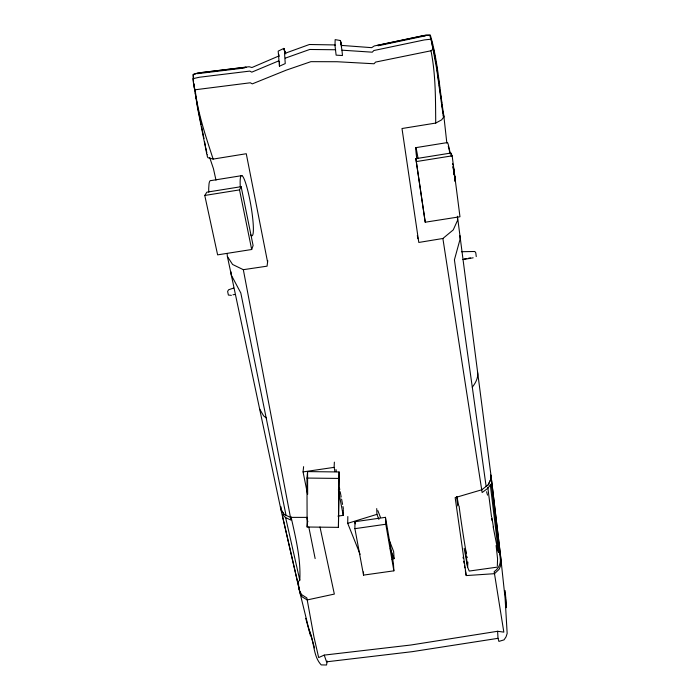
<?xml version="1.0" encoding="UTF-8"?>
<svg xmlns="http://www.w3.org/2000/svg" width="700" height="700" viewBox="0 0 700 700"><rect width="100%" height="100%" fill="white"/><g stroke="black" fill="none" stroke-linecap="round" stroke-linejoin="round"><path stroke-width="1.05" d="M227.071 253.496L227.404 256.515L232.584 264.469L243.329 269.684L290.981 520.074L285.504 517.571L282.433 514.474L282.581 516.486L299.652 591.071L301.752 594.702L306.845 597.931L313.941 636.86L318.658 657.562L324.223 655.104L410.865 645.015L497.613 631.278L498.015 638.321L498.907 641.401L504.044 639.861L506.048 636.86L507.159 633.447L505.12 598.474L500.386 554.242L490.998 475.528L457.433 216.239L457.555 220.36L453.241 229.898L442.881 238.49L418.801 242.445L401.993 128.52L435.724 123.069C435.496 98.936 435.741 74.55 430.981 50.785L432.775 49.376L432.845 48.431L431.183 39.174L424.463 39.9L373.826 50.531L372.277 52.185L341.959 50.181L340.375 40.521L335.151 39.629L334.994 45.518L336.123 55.143L342.475 55.528L341.959 50.181M354.909 528.666L354.926 521.719L385.464 517.335L393.435 563.5L393.873 570.832L363.527 575.111L354.909 528.666L385.814 524.239L385.464 517.335M338.433 527.354L339.089 471.966L307.571 471.599L306.959 478.065L307.134 527.012L338.433 527.354L339.089 471.966M334.994 45.518L335.204 44.94L309.409 44.502L285.224 53.252L284.585 53.9L285.25 63.578L279.449 66.211L278.18 51.126L283.841 48.396L285.793 53.917M279.449 66.211L279.519 61.486M360.124 554.321L347.716 523.329L347.821 516.53M337.951 516.11L343.21 515.358L343.35 509.591M454.965 180.976L454.965 179.62L455.14 181.143M334.941 471.625L334.127 467.355L334.364 462.14M467.88 562.074L467.609 567.245L469.236 571.06L497.009 567.166M314.554 647.92L308.044 625.852L298.848 588.28L298.34 581.56L299.784 580.178C300.974 558.731 295.592 537.512 291.016 516.731M243.329 269.684L267.076 266.166L267.741 260.584M307.134 527.012L307.65 521.062M497.324 566.195L497.569 558.766L496.108 545.492M307.562 494.226L303.065 471.905L303.608 466.646M327.18 661.036L326.55 665L321.221 664.904C312.856 656.066 314.361 641.279 309.321 630.63M251.685 249.506L253.102 245.551L241.141 186.681L206.85 192.176L204.768 195.457L217.621 254.861L251.685 249.506L239.531 189.893L241.141 186.681M488.136 484.899L490.989 478.984L490.998 475.519L500.972 559.825L500.588 565.775L499.1 569.301L494.515 573.685L466.252 575.575L455.166 497.621L481.766 489.79L488.136 484.899L490.98 478.957L490.77 474.976M454.965 180.101L454.79 177.765L455.192 181.134M486.106 486.273L472.29 387.144C475.694 382.953 478.695 377.186 477.461 371.691M207.454 154.787L207.086 155.803L207.883 157.701L213.141 159.093L246.269 153.729L267.61 262.229M435.724 123.069L441.656 119.84L444.01 116.655L443.328 115.194M278.512 56.131L251.939 67.524L249.139 66.736L198.109 72.94M278.539 60.961L251.79 72.152L249.804 71.094L199.264 77.254L192.824 78.706L194.224 87.894L195.143 89.775C197.899 113.584 205.782 136.404 213.141 159.093M285.311 58.126L309.697 49.472L335.668 49.761M347.716 523.329L376.933 514.351L376.723 508.594M392.035 559.265L394.091 558.644L393.645 551.521L389.025 539.551M233.713 288.041L228.602 289.774L227.614 291.41L228.384 295.059L231.368 295.339M425.408 35.192L374.273 45.972L371.674 47.661L341.46 45.404M464.1 259.009L466.218 258.641M468.335 258.283L470.461 257.924M462.901 259.56L473.165 257.81M195.143 89.775L250.294 82.784L252.306 83.869L286.239 70.149L310.914 61.661L337.111 61.731L374.036 63.77L375.594 62.081L430.981 50.785M241.902 175.621L211.076 180.582A30.511 4.961 79.8 0 0 209.037 183.715L208.722 188.213A30.511 4.961 79.8 0 0 208.793 192.15M415.739 147.665L447.169 142.607A30.852 1.741 82 0 1 448.446 145.241L449.452 149.581A30.852 1.741 82 0 1 450.214 153.449M498.015 638.321L412.195 651.674L326.541 661.824L324.223 655.104M415.861 158.664L450.835 153.055L452.165 155.829L459.97 216.755L425.233 222.215L415.861 158.664L425.233 222.215M204.768 195.457L239.531 189.893M416.692 161.516L452.165 155.829M303.065 471.905L334.127 467.355M232.995 294.761L235.069 294.473M461.396 251.711L474.845 251.493L475.79 252.84L476.254 256.585M307.344 517.387L290.412 517.379L284.016 514.369L280.858 509.373L227.404 256.515M306.959 478.065L338.861 478.433M497.613 631.278L503.834 632.135L494.165 571.664C498.741 568.558 501.174 563.281 500.202 557.847L491.636 486.325L490.866 484.383L487.69 488.416L482.134 492.537L442.881 238.49M493.159 526.907L497.367 548.161L498.47 552.134L500.176 553.087L500.386 554.242M285.994 515.156L266.166 417.874L263.646 415.887L259.586 408.922M284.016 514.369L280.866 509.346L280.779 506.817L280.866 509.346L300.309 593.906L302.243 596.925L307.204 599.935L334.338 594.081L319.979 526.969M459.9 235.629L460.075 239.207L454.414 259.831L472.29 387.144M453.093 168.508L453.504 169.531M377.851 510.633L380.546 517.615M376.933 514.351L378.884 519.383M390.189 548.572L394.091 558.644M209.65 157.439L213.447 168.683L215.994 180.154M310.511 635.819L305.734 618.319M285.224 53.252L283.841 48.396L285.171 53.305M486.588 491.759L487.524 495.127M341.731 46.148L340.375 40.521L341.434 45.491M285.547 517.256L299.784 580.178M465.894 573.965L466.252 575.575M453.425 169.041L453.548 169.759M452.918 164.938L452.532 163.468M453.241 167.265L453.766 170.074M266.166 417.874L240.818 292.994L231.227 274.951L230.983 271.81M432.171 42.367L432.591 44.424M433.632 49.578L435.488 59.797M204.619 141.803L205.424 145.81M205.826 147.814L206.841 152.827M306.863 517.379L307.72 521.64M308.787 526.96L315.14 558.574M197.96 108.57L198.389 110.714M198.817 112.857L201.18 124.653M201.609 126.796L203.971 138.582M206.894 154.648L197.619 108.299L193.795 84.14M453.827 170.494L453.661 169.697L453.801 170.616M453.915 171.273L454.528 175.534M457.021 496.895L458.526 505.102M338.371 489.755L343.21 515.358M336 469.543L336.402 471.66M339.386 487.506L339.789 489.615M340.191 491.733L341.18 497.009M341.582 499.126L342.58 504.411M342.974 506.52L343.376 508.629M454.641 176.864L454.685 177.362L454.641 176.251C455.683 182.595 453.556 167.79 454.099 172.043L453.224 166.425M417.322 235.524L417.909 238.709M354.926 521.719L355.329 523.854M465.325 570.727L465.754 573.151M195.221 92.96L195.58 95.034M195.939 97.116L196.298 99.19M196.665 101.272L197.741 107.502M385.814 524.239L393.873 570.832M464.52 565.941L464.844 567.858M435.829 61.836L436.17 63.866M436.52 65.896L436.861 67.935M443.896 116.462L446.836 143.028M463.041 557.13L463.234 558.294M463.741 561.339L464.056 563.22M464.179 548.336L467.609 567.245L465.5 549.824M453.548 169.601L453.653 170.415M491.811 517.204L493.404 526.855M491.47 516.512L487.795 487.323M491.794 518.613L492.126 520.704M443.441 115.92L443.66 117.372M453.933 172.532L454.248 174.991M278.933 56.359L278.635 54.268L278.819 56.376M453.959 172.55L454.282 175.096M437.15 70.053L437.596 73.229M437.885 75.346L438.918 82.757M439.215 84.884L439.652 88.06M439.95 90.178L440.387 93.354M440.685 95.471L441.131 98.647M441.42 100.765L441.717 102.882M193.909 83.571L194.197 85.663M194.635 88.786L194.924 90.877M453.574 168.709L453.346 167.02L453.827 170.266M457.782 505.96L456.601 496.519M441.98 104.939L442.391 108.01M442.794 111.09L443.056 113.138M450.835 153.055L451.255 156.284M454.755 176.724L455.14 180.46M490.236 484.251L498.47 552.134M505.094 590.546L505.619 595.577M505.059 592.296L505.374 595.315M454.641 176.251L454.948 179.112M193.541 82.084L193.034 74.664L197.689 73.106L193.357 74.349L193.541 79.45M505.636 599.34L506.153 607.399M505.724 596.584L506.389 607.688M363.493 571.952L363.527 575.111M307.571 471.599L307.65 494.218M466.34 553.621A26.994 0.481 81.3 0 1 462.236 528.404A26.994 0.481 81.3 0 1 459.104 505.986M467.215 556.894A26.994 0.481 81.3 0 1 467.198 557.594M448.271 146.449A27.755 1.566 82 0 1 448.761 148.085M448.971 148.907A27.755 1.566 82 0 1 450.004 153.65M416.736 158.428A30.809 0.84 81.7 0 1 418.066 158.602M240.31 187.093A30.555 4.095 80.1 0 1 244.44 179.742A30.555 4.095 80.1 0 1 252.612 217.49A30.555 4.095 80.1 0 1 250.609 234.649M443.791 115.439L443.301 116.322L436.686 68.994L431.812 42.604L429.8 35.35L425.696 35.245L430.29 35C437.999 61.127 439.416 88.646 443.791 115.439M245.928 67.244L244.029 68.04L197.584 73.666L199.806 72.809L245.928 67.244M425.136 35.875L378.446 45.727L377.256 45.439L423.596 35.648L425.136 35.875M453.32 167.256L453.206 166.661L453.32 167.256M454.23 172.165L454.151 171.727L454.431 174.256L454.23 172.165"/></g></svg>
